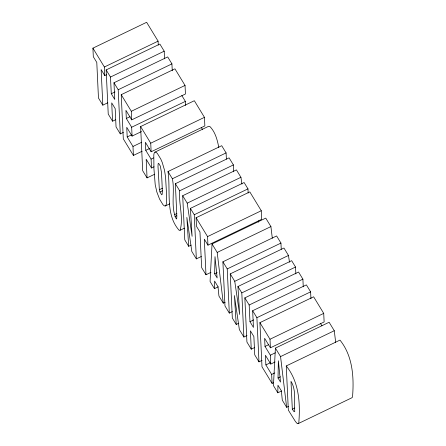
<?xml version="1.0" encoding="UTF-8"?>
<svg xmlns="http://www.w3.org/2000/svg" width="446" height="446" viewBox="0 0 446 446"><rect width="100%" height="100%" fill="white"/><g stroke="black" fill="none" stroke-linecap="round" stroke-linejoin="round"><path stroke-width="0.67" d="M218.194 286.85L214.448 288.657L214.587 281.086L217.999 286.689L218.941 296.044L223.273 303.168L225.152 302.265M281.56 391.003L277.808 392.803L277.953 385.238L281.359 390.841L282.301 400.19L286.639 407.321L288.512 406.418M214.66 273.85L215.005 256.64L217.152 277.947L214.66 273.85L217.157 272.645M278.025 378.002L278.365 360.792L280.517 382.099L278.025 378.002L280.523 376.798M272.311 238.236L270.912 226.579L265.755 218.105L212.04 243.962L210.072 281.471L214.448 288.657M335.676 342.389L334.277 330.731L329.12 322.257L275.399 348.114L273.437 385.617L277.808 392.803M226.384 159.127L226.089 152.906L221.701 145.697L167.986 171.554C170.846 190.464 165.081 214.442 179.086 230.231L180.106 230.259C183.724 217.732 178.523 203.655 179.682 190.782L175.378 183.713L229.099 157.856L233.403 164.925L233.726 171.799M165.349 205.946L166.135 204.909L166.514 203.231L166.637 196.034L165.589 177.268L164.496 170.155L162.227 162.416L160.766 159.038L157.41 153.519L156.039 152.248L154.957 152.131L154.16 153.168L153.803 154.851L153.942 168.844L155.208 184.672L156.836 191.964L159.556 199.083L162.913 204.597L164.273 205.846L165.349 205.946L169.72 203.844M298.028 423.7L298.798 422.914C300.381 403.362 299.127 381.954 286.254 365.954L339.975 340.097C352.842 356.098 354.102 377.506 352.518 397.057L351.749 397.843L298.028 423.7L296.958 423.293L295.391 421.459L288.339 410.114L286.254 365.954M107.809 102.758L102.814 105.167L98.466 98.02L96.788 62.434L93.314 56.731L92.913 48.157L146.634 22.3L158.101 41.149L158.285 45.107M106.655 74.677L104.782 75.58L104.381 67.006L158.101 41.149M115.692 119.701L112.57 121.206L108.233 114.076L106.148 69.916L159.869 44.059L164.206 51.19L164.568 58.839M172.256 70.78L171.927 63.878L167.69 56.91L113.97 82.766L114.756 99.458L111.277 93.732L110.485 77.046L164.206 51.19M123.414 132.39L120.292 133.895L118.207 89.735L171.927 63.878M111.277 93.732L115.023 91.932M142.14 151.227L133.399 155.437L123.302 138.845L121.223 94.686L174.938 68.829L185.034 85.426L185.441 93.995L131.721 119.857L125.939 110.352L126.318 118.463L131.659 127.238L132.077 136.097L141.443 131.587M131.721 119.857L131.314 111.283L185.034 85.426M126.318 118.463L130.07 116.662M131.659 127.238L185.374 101.381L181.817 95.533M154.556 174.286L147.057 177.893L142.698 170.723L140.613 126.569L194.333 100.712L204.452 117.343L204.859 125.917L151.138 151.774L145.379 142.307L145.758 150.335L151.094 159.11L151.517 167.997L154.015 166.793M133.399 155.437L132.975 146.461L127.194 136.961L131.564 134.854M132.975 146.461L141.722 142.252M151.138 151.774L150.737 143.199L204.452 117.343M145.758 150.335L149.505 148.535M154.957 152.131L208.678 126.274L209.759 126.391C215.334 131.949 217.392 140.083 218.824 147.598M151.094 159.11L153.597 157.906M175.378 183.713L176.839 216.26L176.722 218.562L176.321 218.969C170.316 207.078 175.127 191.434 172.368 178.762L226.089 152.906M159.361 189.717L157.995 166.397L158.135 163.727L158.614 163.275L160.326 166.079L161.374 171.905A898.545 183.535 64.3 0 1 162.311 191.702L162.171 194.372L161.692 194.818L159.969 191.981L159.361 189.717L162.483 188.212M159.969 191.981L162.472 190.776M179.682 190.782L233.403 164.925M191.178 245.099L188.68 246.304L184.778 239.887L182.693 195.727L236.413 169.87L240.929 177.296L241.927 184.064M248.171 193.023L247.976 188.881L244.113 182.525L190.392 208.382L192.098 236.313L187.209 203.153L240.929 177.296M174.369 214.743L176.872 213.545M174.882 216.617L176.755 215.719M201.336 256.489L196.34 258.897L194.255 214.738L247.976 188.881M205.991 274.758L201.642 267.606L199.964 232.026L196.491 226.323L196.089 217.748L249.81 191.891L261.278 210.741L261.679 219.315L207.959 245.172L204.313 239.173L205.991 274.758L210.986 272.35M180.106 230.259L184.482 228.157M207.959 245.172L207.557 236.597L261.278 210.741M223.273 303.168L217.196 252.436L270.912 226.579M232.433 311.587L229.311 313.092L224.974 305.962L222.894 261.802L276.609 235.945L280.947 243.076L281.242 249.286M229.311 313.092L227.226 268.932L280.947 243.076M238.721 323.25L236.224 324.454L232.321 318.037L230.242 273.883L283.957 248.026L288.478 255.452L289.476 262.22M295.849 273.933L295.525 267.031L291.656 260.676L237.935 286.533L239.641 314.469L234.758 281.309L288.478 255.452M247.012 335.543L243.89 337.048L241.804 292.888L295.525 267.031M254.382 347.663L251.26 349.168L246.922 342.037L244.843 297.878L298.558 272.021L302.895 279.151L303.258 286.8M310.946 298.742L310.617 291.846L306.38 284.871L252.659 310.728L253.445 327.42L249.966 321.694L249.175 305.008L302.895 279.151M262.103 360.357L258.981 361.857L256.896 317.703L310.617 291.846M249.966 321.694L253.713 319.893M273.337 382.802L272.088 383.398L261.992 366.807L259.912 322.653L313.627 296.791L323.724 313.387L324.13 321.962L270.41 347.819L264.629 338.313L265.008 346.425L270.348 355.2L270.767 364.059L275.137 361.957M270.41 347.819L270.003 339.244L323.724 313.387M265.008 346.425L268.76 344.624M270.348 355.2L275.344 352.792M286.639 407.321L280.556 356.588L334.277 330.731M272.088 383.398L271.664 374.428L265.883 364.923L270.254 362.815M271.664 374.428L274.786 372.923M292.32 409.222L291.004 381.352C296.501 390.256 293.981 401.656 294.773 411.535L294.087 411.758L292.32 409.222L294.817 408.018M201.257 127.405L202.679 129.741M320.507 323.495L321.928 325.831M92.913 48.157L104.381 67.006M106.148 69.916L110.485 77.046M113.97 82.766L118.207 89.735M121.223 94.686L131.314 111.283M140.613 126.569L150.737 143.199M167.986 171.554L172.368 178.762M182.693 195.727L187.209 203.153M190.392 208.382L194.255 214.738M196.089 217.748L207.557 236.597M212.04 243.962L217.196 252.436M222.894 261.802L227.226 268.932M230.242 273.883L234.758 281.309M237.935 286.533L241.804 292.888M244.843 297.878L249.175 305.008M252.659 310.728L256.896 317.703M259.912 322.653L270.003 339.244M275.399 348.114L280.556 356.588M104.782 75.58L101.136 69.582L102.814 105.167M132.077 136.097L126.736 127.327L127.194 136.961M151.517 167.997L146.177 159.228L147.057 177.893M270.767 364.059L265.426 355.289L265.883 364.923M120.292 133.895L116.049 126.926L115.185 108.601L111.706 102.881L112.57 121.206M196.34 258.897L191.808 251.449L186.863 217.419L188.68 246.304M243.89 337.048L239.357 329.605L234.406 295.57L236.224 324.454M258.981 361.857L254.738 354.888L253.874 336.568L250.396 330.843L251.26 349.168M258.385 220.842L258.451 222.208M185.374 101.381L185.569 105.468"/></g></svg>
